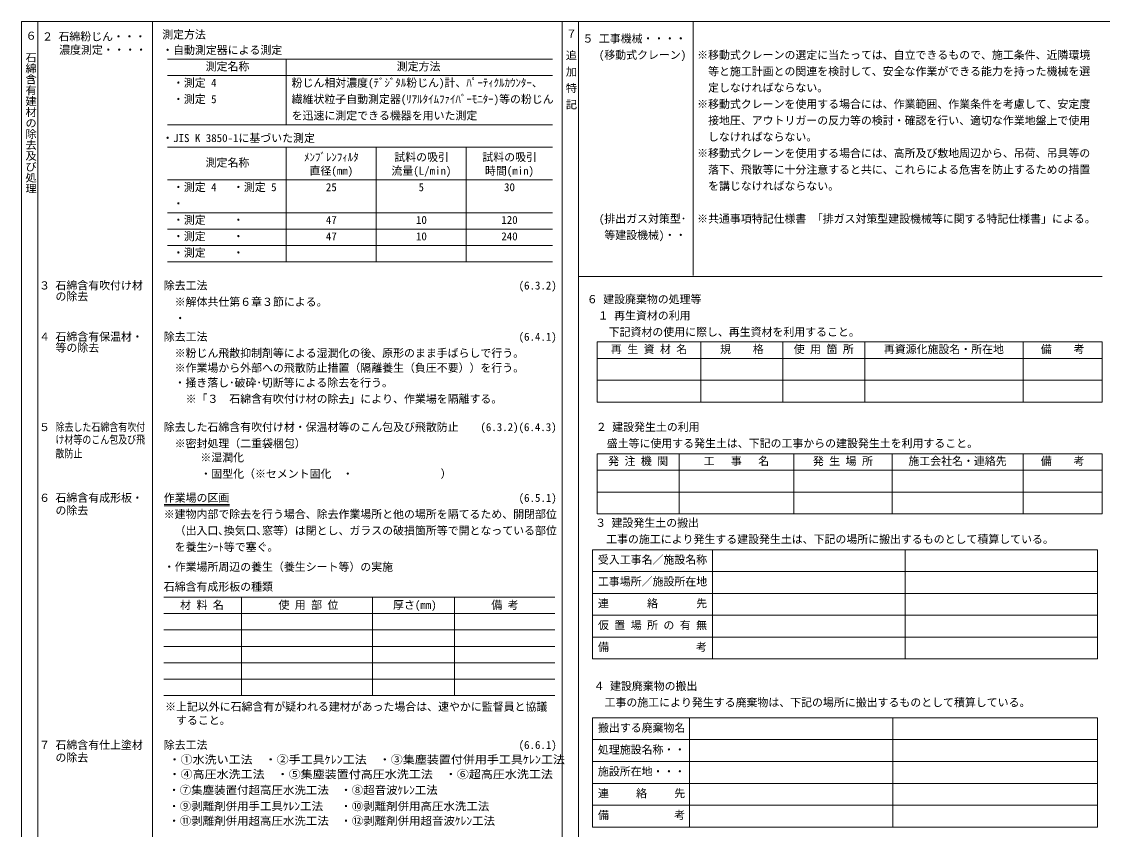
# Model space of a CAD drawing. Units: millimetres on the paper. Extents: x -396 to 396, y -284 to 286.
# Drawn here: x -395.6 to 0.4, y -9.4 to 286.5 of the extents above; entities that cross this region are included whole.
import ezdxf
from ezdxf.enums import TextEntityAlignment as Align

# ---------------------------------------------------------------- set-up
doc = ezdxf.new("R2010")
doc.units = ezdxf.units.MM
for name, color, linetype, lineweight in [('0-0', 7, 'Continuous', 9), ('0-1_文字', 5, 'Continuous', 9), ('0-F_ﾀｲﾄﾙ', 7, 'Continuous', 9)]:
    doc.layers.add(name, color=color, linetype=linetype, lineweight=lineweight)
doc.styles.add('@ＭＳ ゴシック', font='')
doc.styles.add('ＭＳ ゴシック', font='')
doc.styles.get('@ＭＳ ゴシック').set_extended_font_data('@MS Gothic')
doc.styles.get('ＭＳ ゴシック').set_extended_font_data('MS Gothic')

msp = doc.modelspace()

# ---------------------------------------------------------------- linework, layer by layer
at = {"layer": '0-0', "color": 4}
for p, q in [((-389.577, 286.452), (-389.577, -261.048)), ((-347.577, 286.452), (-347.577, -261.048)), ((-342.142, 272.686), (-201.101, 272.686)), ((-298.642, 272.686), (-298.642, 248.686)), ((-342.142, 266.686), (-201.101, 266.686)), ((-342.142, 248.686), (-201.101, 248.686)), ((-342.142, 240.456), (-201.101, 240.456)), ((-298.642, 240.456), (-298.642, 198.456)), ((-265.642, 240.456), (-265.642, 198.456)), ((-232.642, 240.456), (-232.642, 198.456)), ((-342.142, 228.456), (-201.101, 228.456)), ((-342.142, 216.456), (-201.101, 216.456)), ((-342.142, 210.456), (-201.101, 210.456)), ((-342.142, 204.456), (-201.101, 204.456)), ((-342.142, 198.456), (-201.101, 198.456)), ((-343.399, 109.537), (-319.367, 109.537)), ((-343.399, 109.038), (-319.367, 109.038)), ((-343.497, 75.613), (-200.271, 75.613)), ((-314.997, 39.613), (-314.997, 75.613)), ((-266.997, 39.613), (-266.997, 75.613)), ((-236.997, 39.613), (-236.997, 75.613)), ((-343.497, 69.613), (-200.271, 69.613)), ((-343.497, 63.613), (-200.271, 63.613)), ((-343.497, 57.613), (-200.271, 57.613)), ((-343.497, 51.613), (-200.271, 51.613)), ((-343.497, 45.613), (-200.271, 45.613)), ((-343.497, 39.613), (-200.271, 39.613))]:
    msp.add_line(p, q, dxfattribs=at)
at = {"layer": '0-1_文字', "color": 7}
msp.add_line((-395.577, -283.464), (-395.577, 286.452), dxfattribs=at)
at = {"layer": '0-1_文字', "color": 4}
for p, q in [((-191.577, 286.452), (-191.577, -261.048)), ((-149.577, 286.452), (-149.577, 193.452)), ((-191.577, 193.037), (0.344, 193.037)), ((-184.681, 169.098), (0.366, 169.098)), ((-184.681, 169.098), (-184.681, 147.098)), ((-146.681, 169.098), (-146.681, 147.098)), ((-116.681, 169.098), (-116.681, 147.098)), ((-86.681, 169.098), (-86.681, 147.098)), ((-28.681, 169.098), (-28.681, 147.098)), ((0.366, 169.098), (0.366, 147.098)), ((-184.681, 163.098), (0.366, 163.098)), ((-184.681, 155.098), (0.366, 155.098)), ((-184.681, 147.098), (0.366, 147.098)), ((-184.681, 128.122), (0.366, 128.122)), ((-154.681, 128.122), (-154.681, 106.122)), ((-112.681, 128.122), (-112.681, 106.122)), ((-76.681, 128.122), (-76.681, 106.122)), ((-28.681, 128.122), (-28.681, 106.122)), ((0.366, 128.122), (0.366, 106.122)), ((-184.681, 122.122), (0.366, 122.122)), ((-184.681, 114.122), (0.366, 114.122)), ((-184.681, 114.122), (0.366, 114.122)), ((-186.421, 93.004), (-1.374, 93.004)), ((-186.421, 93.004), (-186.421, 53.004)), ((-142.421, 93.004), (-142.421, 53.004)), ((-71.897, 93.004), (-71.897, 53.004)), ((-1.374, 53.004), (-1.374, 93.004)), ((-186.421, 85.004), (-1.374, 85.004)), ((-186.421, 77.004), (-1.374, 77.004)), ((-186.421, 69.004), (-1.374, 69.004)), ((-186.421, 61.004), (-1.374, 61.004)), ((-186.421, 53.004), (-1.374, 53.004)), ((-186.421, 31.43), (-1.374, 31.43)), ((-186.421, 31.43), (-186.421, -8.57)), ((-150.911, 31.43), (-150.911, -8.57)), ((-76.387, 31.43), (-76.387, -8.57)), ((-1.374, -8.57), (-1.374, 31.43)), ((-186.421, 23.43), (-1.374, 23.43)), ((-186.421, 15.43), (-1.374, 15.43)), ((-186.421, 7.43), (-1.374, 7.43)), ((-186.421, -0.57), (-1.374, -0.57)), ((-186.421, -8.57), (-1.374, -8.57))]:
    msp.add_line(p, q, dxfattribs=at)
msp.add_lwpolyline([(-184.681, 128.122), (-184.681, 106.122), (0.366, 106.122)], dxfattribs=at)
at = {"layer": '0-F_ﾀｲﾄﾙ'}
msp.add_line((-197.577, 286.452), (-197.577, -261.048), dxfattribs=at)
msp.add_lwpolyline([(-395.577, 286.452), (396.422, 286.452), (396.422, -283.548)], dxfattribs=at)

# ---------------------------------------------------------------- texts
at = {"layer": '0-0', "style": '@ＭＳ ゴシック'}
msp.add_text('６\u3000石綿含有建材の除去及び処理', height=2.933, rotation=270, dxfattribs=at).set_placement((-394.547, 283.344), align=Align.BOTTOM_LEFT)
at = {"layer": '0-0', "style": 'ＭＳ ゴシック'}
for s, p in [('２', (-388.077, 278.632)), ('石綿粉じん・・・', (-382.077, 278.632)), ('測定方法', (-344.077, 279.354)), ('濃度測定・・・・', (-381.818, 273.755)), ('・自動測定器による測定', (-344.077, 273.686)), (' 測定名称', (-330.141, 267.686)), ('測定方法', (-258.141, 267.686)), (' ・測定 4', (-342.141, 261.686)), (' 粉じん相対濃度(ﾃﾞｼﾞﾀﾙ粉じん)計、ﾊﾟｰﾃｨｸﾙｶｳﾝﾀｰ、', (-298.642, 261.686)), (' ・測定 5', (-342.142, 255.686)), (' 繊維状粒子自動測定器(ﾘｱﾙﾀｲﾑﾌｧｲﾊﾞｰﾓﾆﾀｰ)等の粉じん', (-298.642, 255.686)), (' を迅速に測定できる機器を用いた測定', (-298.642, 249.686)), ('・JIS K 3850-1に基づいた測定', (-344.077, 241.456)), ('ﾒﾝﾌﾞﾚﾝﾌｨﾙﾀ', (-292.092, 234.456)), ('試料の吸引', (-259.042, 234.456)), ('試料の吸引', (-226.771, 234.456)), (' 測定名称', (-330.142, 232.456)), ('直径(mm)', (-290.091, 229.456)), ('流量(L/min)', (-260.092, 229.456)), ('時間(min)', (-225.821, 229.456)), (' ・測定 4\u3000 ・測定 5', (-342.141, 223.456)), ('25', (-284.091, 223.456)), ('30', (-218.821, 223.456)), (' ・\u3000', (-342.141, 217.456)), (' ・測定  \u3000 ・\u3000', (-342.142, 211.456)), ('47', (-284.092, 211.456)), ('10', (-251.092, 211.456)), ('120', (-219.821, 211.456)), (' ・測定  \u3000 ・\u3000', (-342.141, 205.456)), ('47', (-284.091, 205.456)), ('10', (-251.092, 205.456)), ('240', (-219.821, 205.456)), (' ・測定  \u3000 ・\u3000', (-342.142, 199.456)), ('３', (-389.176, 187.445)), ('石綿含有吹付け材', (-383.176, 187.445)), ('除去工法\u3000\u3000\u3000\u3000\u3000\u3000\u3000\u3000\u3000\u3000\u3000\u3000\u3000\u3000\u3000\u3000\u3000\u3000\u3000 \u3000\u3000\u3000\u3000\u3000\u3000\u3000\u3000\u3000(6.3.2)', (-343.497, 187.445)), ('の除去', (-383.176, 183.445)), ('\u3000※解体共仕第６章３節による。', (-343.497, 181.445)), ('\u3000・\u3000', (-343.497, 175.445)), ('４', (-389.176, 168.676)), ('石綿含有保温材・', (-383.176, 168.676)), ('除去工法\u3000\u3000\u3000\u3000\u3000\u3000\u3000\u3000\u3000\u3000\u3000\u3000\u3000\u3000\u3000\u3000\u3000\u3000\u3000\u3000\u3000\u3000\u3000\u3000\u3000\u3000\u3000\u3000 (6.4.1)', (-343.497, 168.676)), ('等の除去', (-383.176, 164.676)), ('\u3000※粉じん飛散抑制剤等による湿潤化の後、原形のまま手ばらしで行う。', (-343.497, 162.676)), ('\u3000※作業場から外部への飛散防止措置（隔離養生（負圧不要））を行う。', (-343.497, 157.274)), ('\u3000・掻き落し･破砕･切断等による除去を行う。', (-343.569, 151.833)), ('\u3000\u3000※「３\u3000石綿含有吹付け材の除去」により、作業場を隔離する。', (-343.497, 145.903)), ('５', (-389.176, 135.576)), ('除去した石綿含有吹付け材・保温材等のこん包及び飛散防止\u3000\u3000(6.3.2)(6.4.3)', (-343.497, 135.576)), ('\u3000※密封処理（二重袋梱包）', (-343.497, 129.576)), ('\u3000※湿潤化', (-334.077, 124.452)), ('\u3000・固型化（※セメント固化\u3000・\u3000\u3000\u3000\u3000\u3000\u3000\u3000\u3000）', (-334.077, 118.452)), ('６', (-389.176, 109.66)), ('石綿含有成形板・', (-383.176, 109.66)), ('作業場の区画\u3000\u3000\u3000\u3000\u3000\u3000\u3000\u3000\u3000\u3000\u3000\u3000\u3000\u3000\u3000 \u3000\u3000\u3000\u3000\u3000\u3000\u3000\u3000\u3000\u3000\u3000(6.5.1)', (-343.497, 109.66)), ('の除去', (-383.176, 105.046)), ('※建物内部で除去を行う場合、除去作業場所と他の場所を隔てるため、開閉部位', (-343.497, 103.66)), ('\u3000（出入口､換気口､窓等）は閉とし、ガラスの破損箇所等で開となっている部位', (-343.497, 97.66)), ('\u3000を養生ｼｰﾄ等で塞ぐ。', (-343.497, 91.66)), ('・作業場所周辺の養生（養生シート等）の実施', (-343.497, 84.372)), ('石綿含有成形板の種類', (-343.497, 77.113)), ('\u3000 材 料 名', (-343.497, 70.418)), ('\u3000\u3000\u3000使 用 部 位', (-313.497, 70.418)), ('\u3000 厚さ(mm)', (-265.497, 70.418)), ('\u3000\u3000\u3000備 考', (-235.497, 70.418)), ('\u3000※上記以外に石綿含有が疑われる建材があった場合は、速やかに監督員と協議', (-347.007, 33.158)), ('\u3000\u3000すること。', (-347.007, 28.184)), ('７', (-389.176, 19.139)), ('石綿含有仕上塗材', (-383.176, 19.139)), ('除去工法\u3000\u3000\u3000\u3000\u3000\u3000\u3000\u3000\u3000\u3000\u3000\u3000\u3000\u3000\u3000\u3000\u3000\u3000\u3000 \u3000\u3000\u3000\u3000\u3000\u3000\u3000\u3000\u3000(6.6.1)', (-343.497, 19.139)), ('の除去', (-383.176, 14.525))]:
    msp.add_text(s, height=2.933, dxfattribs=at).set_placement(p, align=Align.BOTTOM_LEFT)
for s, width, p in [('5', 0.95, (-250.092, 223.456)), ('除去した石綿含有吹付', 0.8, (-383.176, 135.576)), ('け材等のこん包及び飛', 0.8, (-383.176, 130.988)), ('散防止', 0.8, (-383.176, 125.895))]:
    msp.add_text(s, height=2.933, dxfattribs=dict(at, width=width)).set_placement(p, align=Align.BOTTOM_LEFT)
at = {"layer": '0-1_文字', "color": 7, "style": '@ＭＳ ゴシック'}
msp.add_text('７\u3000追 加 特 記', height=2.933, rotation=270, dxfattribs=at).set_placement((-196.577, 284.143), align=Align.BOTTOM_LEFT)
at = {"layer": '0-1_文字', "color": 7, "style": 'ＭＳ ゴシック'}
for s, p in [('５', (-190.077, 277.893)), ('工事機械・・・・', (-184.077, 277.893)), ('(移動式クレーン)', (-184.077, 271.893)), ('※移動式クレーンの選定に当たっては、自立できるもので、施工条件、近隣環境', (-148.077, 271.893)), ('\u3000等と施工計画との関連を検討して、安全な作業ができる能力を持った機械を選', (-148.077, 265.893)), ('\u3000定しなければならない。', (-148.077, 259.893)), ('※移動式クレーンを使用する場合には、作業範囲、作業条件を考慮して、安定度', (-148.077, 253.893)), ('\u3000接地圧、アウトリガーの反力等の検討・確認を行い、適切な作業地盤上で使用', (-148.077, 247.893)), ('\u3000しなければならない。', (-148.077, 241.893)), ('※移動式クレーンを使用する場合には、高所及び敷地周辺から、吊荷、吊具等の', (-148.077, 235.893)), ('\u3000落下、飛散等に十分注意すると共に、これらによる危害を防止するための措置', (-148.077, 229.893)), ('\u3000を講じなければならない。', (-148.077, 223.893)), ('(排出ガス対策型･', (-184.077, 211.893)), ('※共通事項特記仕様書 「排ガス対策型建設機械等に関する特記仕様書」による。', (-148.077, 211.893)), (' 等建設機械)・・', (-184.077, 205.893)), ('６', (-188.498, 182.417)), ('建設廃棄物の処理等', (-182.498, 182.417)), ('\u3000１ 再生資材の利用', (-188.498, 176.417)), ('\u3000\u3000下記資材の使用に際し、再生資材を利用すること。', (-188.498, 170.417)), ('再 生 資 材 名', (-179.681, 164.098)), ('規\u3000\u3000格', (-139.681, 164.098)), ('使 用 箇 所', (-112.681, 164.098)), ('再資源化施設名・所在地', (-79.681, 164.098)), ('備    考', (-22.158, 164.098)), ('\u3000２ 建設発生土の利用', (-189.181, 135.622)), (' 盛土等に使用する発生土は、下記の工事からの建設発生土を利用すること。', (-183.181, 129.622)), ('発 注 機 関', (-180.681, 123.122)), ('工   事   名', (-145.681, 123.122)), ('発 生 場 所', (-105.681, 123.122)), ('施工会社名・連絡先', (-70.681, 123.122)), ('備    考', (-22.158, 123.122)), ('\u3000３ 建設発生土の搬出', (-189.421, 100.504)), ('\u3000\u3000工事の施工により発生する建設発生土は、下記の場所に搬出するものとして積算している。', (-189.421, 94.504)), ('受入工事名／施設名称', (-184.421, 87.004)), ('工事場所／施設所在地', (-184.421, 79.004)), ('連\u3000\u3000\u3000 絡\u3000\u3000 \u3000先', (-184.421, 71.004)), ('仮 置 場 所 の 有 無', (-184.421, 63.004)), ('備                考', (-184.421, 55.004)), ('\u3000４ 建設廃棄物の搬出', (-189.998, 40.724)), ('\u3000\u3000工事の施工により発生する廃棄物は、下記の場所に搬出するものとして積算している。', (-189.998, 34.724)), ('搬出する廃棄物名', (-184.421, 25.43)), ('処理施設名称・・', (-184.421, 17.43)), ('施設所在地・・・', (-184.421, 9.43)), ('連     絡     先', (-184.421, 1.43)), ('備            考', (-184.421, -6.57))]:
    msp.add_text(s, height=2.933, dxfattribs=at).set_placement(p, align=Align.BOTTOM_LEFT)
for s, width, p in [(' ・①水洗い工法\u3000・②手工具ｹﾚﾝ工法\u3000・③集塵装置付併用手工具ｹﾚﾝ工法', 1.1, (-343.931, 13.778)), (' ・④高圧水洗工法\u3000・⑤集塵装置付高圧水洗工法\u3000・⑥超高圧水洗工法', 1.1, (-343.931, 8.398)), (' ・⑦集塵装置付超高圧水洗工法\u3000・⑧超音波ｹﾚﾝ工法', 1.05, (-343.931, 2.589)), (' ・⑨剥離剤併用手工具ｹﾚﾝ工法\u3000 ・⑩剥離剤併用高圧水洗工法', 1.05, (-343.931, -3.316)), (' ・⑪剥離剤併用超高圧水洗工法\u3000・⑫剥離剤併用超音波ｹﾚﾝ工法', 1.05, (-343.931, -8.684))]:
    msp.add_text(s, height=2.933, dxfattribs=dict(at, width=width)).set_placement(p, align=Align.BOTTOM_LEFT)

doc.saveas('drawing.dxf')
